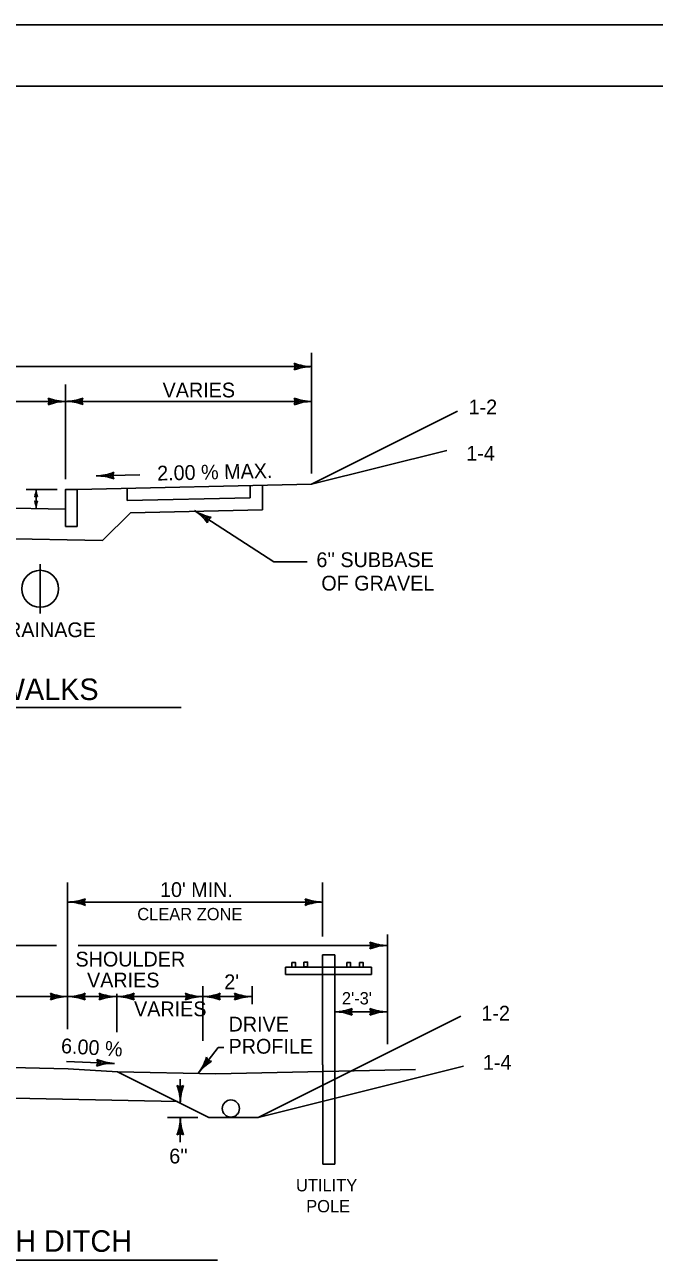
# Model space of a CAD drawing. Extents: x 1000 to 1133, y 1000 to 1083.
# Drawn here: x 1017.48 to 1022.6, y 1011.46 to 1021.5 of the extents above; entities that cross this region are included whole.
import ezdxf

# ---------------------------------------------------------------- set-up
doc = ezdxf.new("R2010")
doc.units = 0
doc.layers.add('Level 1', color=7, linetype='Continuous')

msp = doc.modelspace()

# ---------------------------------------------------------------- linework, layer by layer
at = {"layer": 'Level 1'}
for p, q in [((999.98, 1021.5), (1034.02, 1021.5)), ((999.98, 1021.5), (1034.02, 1021.5)), ((1000, 1021), (1034, 1021)), ((1019.815, 1017.854), (1019.815, 1018.835)), ((1019.674, 1018.749), (1019.685, 1018.722)), ((1019.687, 1018.737), (1019.71, 1018.728)), ((1011.015, 1018.722), (1019.815, 1018.722)), ((1019.674, 1018.695), (1019.685, 1018.722)), ((1019.687, 1018.707), (1019.71, 1018.716)), ((1017.815, 1017.807), (1017.815, 1018.576)), ((1015.416, 1018.439), (1017.816, 1018.439)), ((1017.674, 1018.466), (1017.685, 1018.439)), ((1017.674, 1018.413), (1017.685, 1018.439)), ((1017.687, 1018.455), (1017.71, 1018.445)), ((1017.687, 1018.424), (1017.71, 1018.434)), ((1017.816, 1018.439), (1019.815, 1018.439)), ((1017.944, 1018.455), (1017.921, 1018.445)), ((1017.944, 1018.424), (1017.921, 1018.434)), ((1017.957, 1018.466), (1017.946, 1018.439)), ((1017.957, 1018.413), (1017.946, 1018.44)), ((1019.674, 1018.466), (1019.685, 1018.439)), ((1019.674, 1018.413), (1019.685, 1018.439)), ((1019.687, 1018.455), (1019.71, 1018.445)), ((1019.687, 1018.424), (1019.71, 1018.434)), ((1021.002, 1018.36), (1019.815, 1017.766)), ((1020.915, 1018.041), (1019.815, 1017.766)), ((1018.419, 1017.842), (1018.064, 1017.834)), ((1018.194, 1017.852), (1018.172, 1017.842)), ((1018.195, 1017.822), (1018.172, 1017.831)), ((1018.207, 1017.864), (1018.197, 1017.837)), ((1018.209, 1017.811), (1018.197, 1017.837)), ((1017.911, 1017.724), (1019.815, 1017.766)), ((1018.315, 1017.733), (1018.315, 1017.633)), ((1019.316, 1017.755), (1019.316, 1017.655)), ((1019.416, 1017.758), (1019.416, 1017.558)), ((1017.747, 1017.725), (1017.495, 1017.725)), ((1017.564, 1017.664), (1017.576, 1017.669)), ((1017.564, 1017.63), (1017.576, 1017.626)), ((1017.569, 1017.67), (1017.573, 1017.679)), ((1017.587, 1017.63), (1017.575, 1017.626)), ((1017.576, 1017.57), (1017.576, 1017.724)), ((1017.587, 1017.664), (1017.576, 1017.669)), ((1017.582, 1017.67), (1017.578, 1017.679)), ((1018.315, 1017.633), (1019.316, 1017.655)), ((1015.412, 1017.615), (1017.812, 1017.564)), ((1017.569, 1017.625), (1017.573, 1017.615)), ((1017.582, 1017.625), (1017.578, 1017.615)), ((1018.116, 1017.308), (1018.342, 1017.534)), ((1018.342, 1017.534), (1019.416, 1017.558)), ((1018.862, 1017.553), (1019.509, 1017.136)), ((1018.964, 1017.47), (1018.95, 1017.49)), ((1018.981, 1017.495), (1018.957, 1017.5)), ((1018.969, 1017.453), (1018.974, 1017.481)), ((1018.998, 1017.498), (1018.974, 1017.481)), ((1015.407, 1017.365), (1018.116, 1017.308)), ((1019.509, 1017.136), (1019.778, 1017.136)), ((1017.609, 1016.917), (1017.609, 1017.117)), ((1017.609, 1016.917), (1017.609, 1016.717)), ((1012.504, 1015.952), (1018.754, 1015.952)), ((1017.831, 1013.339), (1017.831, 1014.531)), ((1019.903, 1014.093), (1019.903, 1014.531)), ((1017.834, 1014.372), (1019.907, 1014.372)), ((1017.963, 1014.387), (1017.94, 1014.378)), ((1017.963, 1014.357), (1017.94, 1014.366)), ((1017.976, 1014.399), (1017.965, 1014.372)), ((1017.976, 1014.345), (1017.965, 1014.372)), ((1019.763, 1014.399), (1019.774, 1014.372)), ((1019.763, 1014.345), (1019.774, 1014.372)), ((1019.776, 1014.387), (1019.799, 1014.378)), ((1019.776, 1014.357), (1019.799, 1014.366)), ((1010.431, 1014.019), (1017.742, 1014.019)), ((1017.919, 1014.019), (1020.431, 1014.019)), ((1020.289, 1014.045), (1020.3, 1014.019)), ((1020.289, 1013.992), (1020.3, 1014.019)), ((1020.302, 1014.034), (1020.325, 1014.024)), ((1020.431, 1013.218), (1020.431, 1014.107)), ((1020.003, 1013.944), (1019.903, 1013.944)), ((1019.903, 1013.048), (1019.903, 1013.944)), ((1020.003, 1013.049), (1020.003, 1013.944)), ((1020.302, 1014.003), (1020.325, 1014.013)), ((1019.603, 1013.844), (1020.303, 1013.844)), ((1019.603, 1013.784), (1019.603, 1013.844)), ((1020.303, 1013.784), (1020.303, 1013.844)), ((1019.603, 1013.784), (1020.303, 1013.784)), ((1017.692, 1013.631), (1017.703, 1013.604)), ((1017.705, 1013.619), (1017.728, 1013.61)), ((1017.962, 1013.619), (1017.939, 1013.61)), ((1017.975, 1013.631), (1017.964, 1013.604)), ((1018.089, 1013.631), (1018.1, 1013.604)), ((1018.102, 1013.619), (1018.125, 1013.61)), ((1018.231, 1013.316), (1018.231, 1013.627)), ((1018.359, 1013.619), (1018.336, 1013.61)), ((1018.372, 1013.631), (1018.361, 1013.604)), ((1018.789, 1013.631), (1018.8, 1013.604)), ((1018.803, 1013.619), (1018.825, 1013.61)), ((1018.931, 1013.556), (1018.931, 1013.689)), ((1019.059, 1013.619), (1019.037, 1013.61)), ((1019.072, 1013.631), (1019.061, 1013.604)), ((1019.189, 1013.631), (1019.2, 1013.604)), ((1019.202, 1013.619), (1019.225, 1013.61)), ((1019.331, 1013.541), (1019.331, 1013.689)), ((1015.432, 1013.604), (1017.833, 1013.604)), ((1017.833, 1013.604), (1015.432, 1013.604)), ((1017.692, 1013.577), (1017.703, 1013.604)), ((1017.705, 1013.589), (1017.728, 1013.598)), ((1017.833, 1013.604), (1018.231, 1013.604)), ((1017.962, 1013.589), (1017.939, 1013.598)), ((1017.975, 1013.577), (1017.964, 1013.604)), ((1018.089, 1013.577), (1018.1, 1013.604)), ((1018.102, 1013.589), (1018.125, 1013.598)), ((1018.231, 1013.604), (1018.931, 1013.604)), ((1018.359, 1013.589), (1018.336, 1013.598)), ((1018.372, 1013.577), (1018.361, 1013.604)), ((1018.789, 1013.577), (1018.8, 1013.604)), ((1018.803, 1013.589), (1018.825, 1013.598)), ((1018.931, 1013.604), (1019.331, 1013.604)), ((1018.931, 1013.243), (1018.931, 1013.556)), ((1019.059, 1013.589), (1019.037, 1013.598)), ((1019.072, 1013.577), (1019.061, 1013.604)), ((1019.189, 1013.577), (1019.2, 1013.604)), ((1019.202, 1013.589), (1019.225, 1013.598)), ((1019.38, 1012.622), (1021.029, 1013.446)), ((1020.003, 1013.48), (1020.429, 1013.48)), ((1020.132, 1013.496), (1020.109, 1013.486)), ((1020.132, 1013.465), (1020.109, 1013.475)), ((1020.145, 1013.507), (1020.134, 1013.48)), ((1020.145, 1013.453), (1020.134, 1013.48)), ((1020.288, 1013.507), (1020.299, 1013.48)), ((1020.288, 1013.453), (1020.299, 1013.48)), ((1020.301, 1013.496), (1020.324, 1013.486)), ((1020.301, 1013.465), (1020.324, 1013.474)), ((1018.893, 1012.98), (1019.056, 1013.191)), ((1019.056, 1013.191), (1019.102, 1013.191)), ((1015.437, 1013.069), (1017.837, 1013.018)), ((1017.822, 1013.076), (1018.212, 1013.061)), ((1017.837, 1013.018), (1018.237, 1012.993)), ((1018.067, 1013.04), (1018.08, 1013.066)), ((1018.069, 1013.093), (1018.08, 1013.066)), ((1018.081, 1013.051), (1018.104, 1013.059)), ((1018.082, 1013.081), (1018.105, 1013.071)), ((1018.961, 1013.093), (1018.955, 1013.069)), ((1018.96, 1013.111), (1018.975, 1013.085)), ((1018.985, 1013.074), (1018.964, 1013.062)), ((1019.002, 1013.078), (1018.974, 1013.085)), ((1019.38, 1012.622), (1021.049, 1013.039)), ((1019.905, 1012.242), (1019.905, 1013.048)), ((1020.003, 1012.242), (1020.003, 1013.049)), ((1018.237, 1012.993), (1018.98, 1012.622)), ((1018.237, 1012.993), (1019.037, 1012.976)), ((1018.748, 1012.738), (1018.748, 1012.932)), ((1019.037, 1012.976), (1020.658, 1013.01)), ((1015.432, 1012.819), (1018.724, 1012.75)), ((1018.721, 1012.882), (1018.748, 1012.871)), ((1018.733, 1012.868), (1018.742, 1012.846)), ((1018.775, 1012.882), (1018.748, 1012.871)), ((1018.763, 1012.868), (1018.754, 1012.846)), ((1018.889, 1012.622), (1018.644, 1012.622)), ((1018.748, 1012.622), (1018.748, 1012.422)), ((1018.98, 1012.622), (1019.38, 1012.622)), ((1018.733, 1012.493), (1018.742, 1012.516)), ((1018.764, 1012.493), (1018.754, 1012.516)), ((1018.721, 1012.48), (1018.748, 1012.491)), ((1018.775, 1012.48), (1018.748, 1012.491)), ((1020.003, 1012.242), (1019.905, 1012.242)), ((1012.998, 1011.461), (1019.05, 1011.461))]:
    msp.add_line(p, q, dxfattribs=at)
for points in [[(1017.911, 1017.424), (1017.911, 1017.724), (1017.815, 1017.724), (1017.815, 1017.424)], [(1019.655, 1013.881), (1019.655, 1013.843), (1019.684, 1013.843), (1019.684, 1013.881)], [(1019.753, 1013.884), (1019.753, 1013.846), (1019.782, 1013.846), (1019.782, 1013.884)], [(1020.101, 1013.881), (1020.101, 1013.843), (1020.13, 1013.843), (1020.13, 1013.881)], [(1020.204, 1013.881), (1020.204, 1013.843), (1020.233, 1013.843), (1020.233, 1013.881)]]:
    msp.add_lwpolyline(points, close=True, dxfattribs=at)
for centre, radius in [((1017.609, 1016.917), 0.15), ((1019.159, 1012.694), 0.07)]:
    msp.add_circle(centre, radius, dxfattribs=at)
for centre, radius, start, end in [((1019.818, 1019.121), 0.399, 248.7899, 270.0131), ((1019.818, 1018.323), 0.399, 89.9869, 111.2101), ((1017.818, 1018.838), 0.399, 248.7899, 270.0131), ((1017.818, 1018.04), 0.399, 89.9869, 111.2101), ((1017.813, 1018.839), 0.399, 269.9869, 291.2101), ((1017.813, 1018.041), 0.399, 68.7899, 90.0131), ((1019.818, 1018.838), 0.399, 248.7899, 270.0131), ((1019.818, 1018.04), 0.399, 89.9869, 111.2101), ((1018.055, 1018.233), 0.399, 271.2607, 292.4839), ((1018.073, 1017.435), 0.399, 70.0636, 91.2869), ((1017.405, 1017.726), 0.171, 338.7899, 0.0131), ((1017.405, 1017.569), 0.171, 359.9869, 21.2101), ((1017.747, 1017.569), 0.171, 158.7899, 180.0131), ((1017.747, 1017.726), 0.171, 179.9869, 201.2101), ((1019.078, 1017.889), 0.399, 237.2754, 258.4987), ((1018.647, 1017.217), 0.399, 36.0784, 57.3017), ((1017.832, 1014.771), 0.399, 269.9869, 291.2101), ((1017.832, 1013.973), 0.399, 68.7899, 90.0131), ((1019.907, 1014.771), 0.399, 248.7899, 270.0131), ((1019.907, 1013.973), 0.399, 89.9869, 111.2101), ((1020.433, 1014.418), 0.399, 248.7899, 270.0131), ((1020.433, 1013.62), 0.399, 89.9869, 111.2101), ((1017.836, 1014.003), 0.399, 248.7899, 270.0131), ((1017.831, 1014.003), 0.399, 269.9869, 291.2101), ((1018.233, 1014.003), 0.399, 248.7899, 270.0131), ((1018.228, 1014.003), 0.399, 269.9869, 291.2101), ((1018.933, 1014.003), 0.399, 248.7899, 270.0131), ((1018.928, 1014.003), 0.399, 269.9869, 291.2101), ((1019.333, 1014.003), 0.399, 248.7899, 270.0131), ((1017.836, 1013.205), 0.399, 89.9869, 111.2101), ((1017.831, 1013.205), 0.399, 68.7899, 90.0131), ((1018.233, 1013.205), 0.399, 89.9869, 111.2101), ((1018.228, 1013.205), 0.399, 68.7899, 90.0131), ((1018.933, 1013.205), 0.399, 89.9869, 111.2101), ((1018.928, 1013.205), 0.399, 68.7899, 90.0131), ((1019.333, 1013.205), 0.399, 89.9869, 111.2101), ((1020.001, 1013.879), 0.399, 269.9869, 291.2101), ((1020.001, 1013.081), 0.399, 68.7899, 90.0131), ((1020.432, 1013.879), 0.399, 248.7899, 270.0131), ((1020.432, 1013.081), 0.399, 89.9869, 111.2101), ((1018.197, 1012.662), 0.399, 87.752, 108.9752), ((1018.228, 1013.46), 0.399, 246.5549, 267.7782), ((1018.578, 1013.225), 0.399, 322.1589, 343.3821), ((1019.208, 1012.736), 0.399, 120.9618, 142.1851), ((1018.349, 1012.738), 0.399, 359.9869, 21.2101), ((1019.147, 1012.738), 0.399, 158.7899, 180.0131), ((1018.349, 1012.624), 0.399, 338.7899, 0.0131), ((1019.147, 1012.624), 0.399, 179.9869, 201.2101)]:
    msp.add_arc(centre, radius, start, end, dxfattribs=at)

# ---------------------------------------------------------------- texts
for s, height, p in [('VARIES', 0.12, (1018.604, 1018.472)), ('1-2', 0.12, (1021.091, 1018.334)), ('1-4', 0.12, (1021.072, 1017.958)), ("6'' SUBBASE", 0.12, (1019.854, 1017.093)), ('OF GRAVEL', 0.12, (1019.894, 1016.903)), ('DRAINAGE', 0.12, (1017.224, 1016.524)), ("TYPICAL - CURBED SECTION WITH 5' SIDEWALKS", 0.175, (1012.474, 1016.013)), ("10' MIN.", 0.12, (1018.583, 1014.413)), ('CLEAR ZONE', 0.1, (1018.398, 1014.224)), ('SHOULDER', 0.12, (1017.896, 1013.848)), ('VARIES', 0.12, (1017.99, 1013.678)), ("2'", 0.12, (1019.105, 1013.664)), ("2'-3'", 0.1, (1020.061, 1013.54)), ('VARIES', 0.12, (1018.372, 1013.444)), ('1-2', 0.12, (1021.195, 1013.409)), ('DRIVE', 0.12, (1019.14, 1013.32)), ('PROFILE', 0.12, (1019.14, 1013.14)), ('1-4', 0.12, (1021.207, 1013.009)), ("6''", 0.12, (1018.658, 1012.248)), ('UTILITY', 0.1, (1019.688, 1012.021)), ('POLE', 0.1, (1019.771, 1011.851)), ('TYPICAL - NON-CURBED SECTION WITH DITCH', 0.175, (1013.038, 1011.53))]:
    msp.add_text(s, height=height, dxfattribs=at).set_placement(p)
for s, height, rotation, p in [('2.00 % MAX.', 0.12003, 1.2668, (1018.561, 1017.796)), ('6.00 %', 0.1201, 356.6787, (1017.776, 1013.145))]:
    msp.add_text(s, height=height, rotation=rotation, dxfattribs=at).set_placement(p)

doc.saveas('drawing.dxf')
